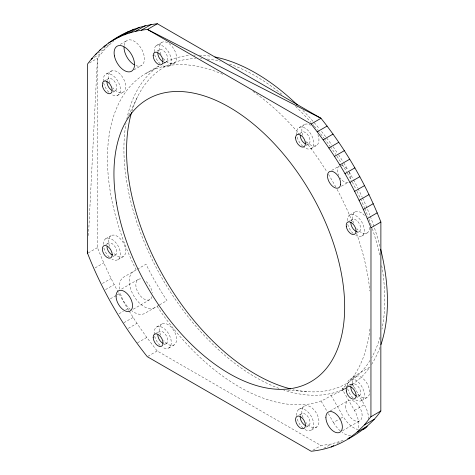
<?xml version="1.0" encoding="UTF-8"?>
<svg xmlns="http://www.w3.org/2000/svg" width="475" height="475" viewBox="0 0 475 475"><rect width="100%" height="100%" fill="white"/><g stroke="black" fill="none" stroke-linecap="round" stroke-linejoin="round"><path stroke-width="0.36" stroke-dasharray="2.38 1.78" d="M88.469 235.606L97.452 58.336L105.123 48.86L113.816 40.797M128.618 115.52L137.72 96.443M369.942 328.967A186.331 107.582 60 0 1 353.299 376.651L349.695 381.36L342.137 389.055L354.445 410.376A20.977 12.112 60 0 1 358.067 429.869M368.677 419.288A20.977 12.112 60 0 0 364.337 404.67L352.022 383.349L351.476 383.853A186.331 107.582 60 0 1 349.832 385.207M339.126 166.149L338.61 166.487A9.322 5.385 60 0 0 338.592 175.346M341.329 186.253L348.371 182.168M103.782 47.862L109.345 44.65M97.707 53.141L105.123 48.86M94.359 57.35L101.157 53.426M120.264 44.377L127.062 40.452M89.425 62.961L97.452 58.336L97.458 247.623C105.777 268.82 115.948 289.269 127.674 308.786L128.844 310.632M106.43 73.922L111.708 70.882M156.144 45.731L161.417 42.685M104.411 80.946L108.448 78.612M156.928 51.14L159.232 49.81M133.944 69.849L141.366 65.568M112.973 92.144L115.282 90.814M146.027 73.334L158.709 66.019M163.917 63.252L166.226 61.916M117.295 95.505L122.568 92.459M169.314 66.001L174.586 62.955M105.759 238.705L111.031 235.659M299.202 127.502L304.475 124.456M88.19 252.973L97.458 247.623M105.83 244.601L108.134 243.271M297.587 134.348L301.625 132.02M112.741 256.714L115.627 255.051M306.31 145.463L308.619 144.127M95.125 267.888L103.776 262.895M118.002 259.617L123.28 256.577M311.048 148.645L316.32 145.599M102.386 283.462L111.037 278.463M105.575 289.584L114.226 284.59M121.653 288.996L138.237 279.419M331.752 170.359L339.168 166.078M110.366 298.787L116.547 295.218M117.165 294.862L119.017 293.793M119.017 313.785L123.346 311.285M125.816 309.86L127.674 308.786M133.303 309.183L149.892 299.606M123.868 322.739L133.143 317.383M158.953 305.199L144.715 313.417A20.977 12.112 60 0 1 131.907 310.828M159.558 304.849L166.986 300.556L166.167 299.357A186.331 107.582 60 0 1 146.692 265.62L146.015 264.225L123.737 277.085A20.977 12.112 60 0 0 119.581 289.471M128.298 328.362L136.948 323.368L146.793 337.452L157.154 350.96L321.035 445.538L331.223 444.036L343.728 440.236M349.665 215.05L354.938 212.004M156.673 327.014L161.945 323.974M137.524 342.808L146.793 337.452M348.442 221.688L352.48 219.361M155.616 333.557L159.078 331.556M356.725 233.023L359.035 231.693M164.077 344.797L166.387 343.467M147.885 356.315L157.154 350.96M361.849 236.004L367.128 232.958M168.791 348.009L174.064 344.963M353.299 376.651L369.782 367.133A186.331 107.582 60 0 1 350.651 385.468M350.075 379.371L355.348 376.325M298.656 409.497L303.929 406.452M157.1 306.268L161.749 313.072A186.331 107.582 60 0 0 305.075 404.492C314.408 403.827 323.422 401.001 331.016 395.402L332.001 395.099A186.331 107.582 60 0 0 346.999 387.327M342.137 389.055L347.7 385.843M348.317 385.486L352.022 383.349M350.223 385.201L352.527 383.871M299.321 415.002L301.625 413.666M342.249 390.361L345.842 388.283M330.208 410.976L348.068 400.662M356.678 397.581L358.987 396.245M306.31 427.108L308.619 425.778M361.445 400.746L366.718 397.7M311.594 429.946L316.867 426.9M328.385 413.689L333.468 422.489L340.266 418.564M340.884 418.208L343.36 416.783A20.977 12.112 60 0 0 356.167 428.978L357.675 429.436M354.445 410.376L364.337 404.67M342.499 430.789L359.723 420.844M313.001 450.181L321.035 445.538M323.808 448.323L331.223 444.036M337.369 443.478L341.074 441.34M287.85 390.112L308.192 391.715M130.399 309.54L129.645 308.892A20.977 12.112 60 0 1 120.122 292.398M129.236 311.244L136.948 323.368M331.016 395.402L343.36 416.783M321.13 401.114L326.937 411.172M136.129 269.931L132.602 262.586A186.331 107.582 60 0 1 223.553 74.611M152.024 296.572A11.655 6.727 60 0 1 138.237 292.879A11.655 6.727 60 0 1 141.93 279.092M146.199 281.556A11.655 6.727 60 0 1 152.237 292.986M154.607 307.711A20.977 12.112 60 0 1 141.799 305.122L139.531 303.187A20.977 12.112 60 0 1 133.629 271.379M350.692 435.581A20.977 12.112 60 0 1 348.543 435.367L346.275 434.69A20.977 12.112 60 0 1 342.214 432.434M340.266 430.89A20.977 12.112 60 0 1 333.468 422.489M348.128 182.329A9.322 5.385 60 0 1 340.106 177.977M341.252 165.52A9.322 5.385 60 0 1 347.813 170.074M349.066 172.158A9.322 5.385 60 0 1 350.122 180.28M370.031 360.442A182.602 105.426 60 0 1 293.425 389.565M131.979 111.013A182.602 105.426 60 0 1 195.724 58.526M200.426 58.532A182.602 105.426 60 0 1 201.792 58.585M207.308 59.025A182.602 105.426 60 0 1 220.085 61.322M229.49 64.072A182.602 105.426 60 0 1 281.972 94.4M295.575 106.424A182.602 105.426 60 0 1 311.03 122.443M312.9 124.575A182.602 105.426 60 0 1 313.832 125.649M314.296 126.19A182.602 105.426 60 0 1 317.514 130.007M317.971 130.56A182.602 105.426 60 0 1 323.802 137.869M324.247 138.445A182.602 105.426 60 0 1 329.876 146.009M330.303 146.603A182.602 105.426 60 0 1 335.712 154.405M336.929 156.233A182.602 105.426 60 0 1 340.907 162.402M342.071 164.273A182.602 105.426 60 0 1 346.608 171.837M347.344 173.114A182.602 105.426 60 0 1 351.631 180.821M352.319 182.121A182.602 105.426 60 0 1 356.018 189.293M356.992 191.265A182.602 105.426 60 0 1 364.527 207.842M364.806 208.507A182.602 105.426 60 0 1 368.012 216.541M369.022 219.224A182.602 105.426 60 0 1 371.42 225.934M372.329 228.623A182.602 105.426 60 0 1 379.947 256.464M381.734 265.697A182.602 105.426 60 0 1 381.971 329.104M380 337.226A182.602 105.426 60 0 1 371.729 357.55M252.967 91.348A186.331 107.582 60 0 1 299.012 133.677M305.532 141.55A186.331 107.582 60 0 1 326.99 171.95M328.451 174.319A186.331 107.582 60 0 1 335.777 186.984M337.108 189.43A186.331 107.582 60 0 1 352.224 221.777M356.588 233.409A186.331 107.582 60 0 1 369.894 290.961M345.741 388.229A186.331 107.582 60 0 1 283.741 390.04M279.009 388.396A186.331 107.582 60 0 1 126 123.381M126.801 119.148A186.331 107.582 60 0 1 158.923 66.055M162.509 63.822A186.331 107.582 60 0 1 189.798 55.397M193.818 55.147A186.331 107.582 60 0 1 195.178 55.106M199.298 55.13A186.331 107.582 60 0 1 211.333 56.323M302.89 110.414A186.331 107.582 60 0 1 319.242 128.624M321.551 131.468A186.331 107.582 60 0 1 331.823 145M333.117 146.817A186.331 107.582 60 0 1 337.826 153.668M338.592 154.826A186.331 107.582 60 0 1 343.104 161.844M343.835 163.026A186.331 107.582 60 0 1 348.139 170.192M349.19 172.003A186.331 107.582 60 0 1 353.258 179.307M353.59 179.918A186.331 107.582 60 0 1 357.758 187.94M358.067 188.557A186.331 107.582 60 0 1 362.271 197.303M362.579 197.98A186.331 107.582 60 0 1 369.782 214.997M370.304 216.362A186.331 107.582 60 0 1 379.964 246.448M380 347.332A186.331 107.582 60 0 1 371.646 364.349M351.09 385.48A6.994 4.037 60 0 1 359.047 387.701A6.994 4.037 60 0 1 357.907 396.441M107.427 244.108A6.994 4.037 60 0 1 115.567 247.493A6.994 4.037 60 0 1 113.507 255.491M353.364 387.012A12.118 7 60 0 1 359.907 376.556A12.118 7 60 0 1 369.431 393.828A12.118 7 60 0 1 356.689 393.033M347.207 385.825A12.118 7 60 0 1 355.526 380.03A12.118 7 60 0 1 364.325 395.17A12.118 7 60 0 1 355.241 399.641M353.05 397.878A12.118 7 60 0 1 347.658 388.609M109.559 246.323A12.118 7 60 0 1 115.87 235.588A12.118 7 60 0 1 125.584 252.765A12.118 7 60 0 1 112.949 252.308M103.312 244.316A12.118 7 60 0 1 111.791 239.216A12.118 7 60 0 1 120.448 254.006A12.118 7 60 0 1 111.969 259.107M109.321 257.129A12.118 7 60 0 1 103.758 247.623M303.056 417.543A12.118 7 60 0 1 308.904 406.072A12.118 7 60 0 1 318.808 423.421A12.118 7 60 0 1 305.858 422.453M160.58 335.13A12.118 7 60 0 1 166.517 323.861A12.118 7 60 0 1 176.445 341.056A12.118 7 60 0 1 163.721 340.563M317.912 134.615A12.118 7 60 0 1 316.481 145.51A12.118 7 60 0 1 306.333 141.396M302.884 135.446A12.118 7 60 0 1 310.591 125.246M369.603 227.377A12.118 7 60 0 1 356.79 228.629M353.632 223.208A12.118 7 60 0 1 354.629 212.206A12.118 7 60 0 1 364.473 215.407M109.974 82.971A12.118 7 60 0 1 115.306 70.947A12.118 7 60 0 1 125.608 88.053A12.118 7 60 0 1 112.896 87.816M124.094 45.511A14.452 8.342 60 0 1 134.763 41.545A14.452 8.342 60 0 1 144.424 58.514A14.452 8.342 60 0 1 135.44 65.437M161.001 54.483A12.118 7 60 0 1 166.191 42.103A12.118 7 60 0 1 176.421 59.529A12.118 7 60 0 1 163.24 58.288M300.348 415.488A6.994 4.037 60 0 1 308.619 417.703A6.994 4.037 60 0 1 306.405 425.974M296.572 415.483A12.118 7 60 0 1 305.271 409.913A12.118 7 60 0 1 313.648 425.677A12.118 7 60 0 1 303.489 428.492M302.949 428.034A12.118 7 60 0 1 297.023 418.267M158.335 332.358A6.994 4.037 60 0 1 166.505 336.009A6.994 4.037 60 0 1 164.231 343.817M154.328 334.596A12.118 7 60 0 1 161.613 327.055A12.118 7 60 0 1 171.279 341.804A12.118 7 60 0 1 162.729 347.409M160.087 345.396A12.118 7 60 0 1 154.452 335.297M300.348 133.837A6.994 4.037 60 0 1 308.619 136.052A6.994 4.037 60 0 1 306.405 144.329M296.685 134.918A12.118 7 60 0 1 304.754 127.971A12.118 7 60 0 1 313.66 143.872A12.118 7 60 0 1 303.264 146.656M302.723 146.187A12.118 7 60 0 1 296.917 136.177M107.118 80.376A6.994 4.037 60 0 1 115.437 82.834A6.994 4.037 60 0 1 113.032 90.939M351.072 221.006A6.994 4.037 60 0 1 359.462 223.879A6.994 4.037 60 0 1 356.743 231.687M347.189 220.632A12.118 7 60 0 1 355.71 215.602A12.118 7 60 0 1 364.331 230.417A12.118 7 60 0 1 355.805 235.452M353.157 233.457A12.118 7 60 0 1 347.623 223.939M103.407 81.433A12.118 7 60 0 1 111.031 74.385A12.118 7 60 0 1 120.43 89.347A12.118 7 60 0 1 111.572 94.436M108.834 92.227A12.118 7 60 0 1 103.663 82.84M164.012 62.118A6.994 4.037 60 0 0 167.633 59.44A6.994 4.037 60 0 0 165.205 52.345L164.012 51.086A6.994 4.037 60 0 0 157.955 51.627M154.197 51.834A12.118 7 60 0 1 162.699 45.95A12.118 7 60 0 1 171.273 61.619A12.118 7 60 0 1 161.274 64.772M160.182 63.84A12.118 7 60 0 1 154.262 52.511M345.657 405.994A11.655 6.727 60 0 0 358.019 421.372A11.655 6.727 60 0 0 358.019 404.89A11.655 6.727 60 0 0 345.657 405.994"/><path stroke-width="0.71" d="M87.566 253.329L87.572 64.03C103.799 41.859 130.037 26.713 157.356 23.75L320.975 118.287C346.037 149.583 366.308 184.698 380.885 222.045L380.831 410.988C370.969 425.642 355.894 435.26 340.474 443.193C331.241 447.581 321.302 450.229 311.143 451.25L147.268 356.672C122.36 325.452 102.149 290.51 87.566 253.329L87.679 251.115M113.573 39.924C123.922 33.98 135.601 30.542 147.464 29.462L311.107 124.022C336.157 155.307 356.422 190.416 370.993 227.757L370.939 416.7L364.396 424.935L357.123 432.108L349.131 438.199M123.458 34.212L108.633 43.029M311.107 124.022L320.975 118.287L147.464 29.462L157.356 23.75M118.726 37.198L128.618 31.487M103.924 46.508L106.394 45.083M124.1 34.859L133.986 29.153M99.453 50.356L100.694 49.643M129.663 32.917L139.555 27.206M95.232 54.572L96.467 53.853M135.423 31.368L145.314 25.656M91.265 59.137L92.5 58.419M141.36 30.21L151.252 24.504M317.193 131.801L327.085 126.089M323.131 139.81L333.022 134.098M328.89 148.01L338.776 142.298M334.459 156.382L344.345 150.676M339.827 164.92L349.713 159.208M344.987 173.601L354.872 167.889M349.921 182.406L359.812 176.7M354.629 191.324L364.521 185.612M359.1 200.331L368.986 194.625M363.322 209.422L373.213 203.71M367.288 218.565L377.18 212.859M370.993 227.757L380.885 222.045M370.85 416.812L380.831 410.988M364.396 424.935L374.282 419.229M331.188 447.046L333.658 445.621M357.123 432.108L367.009 426.396M347.706 438.585L350.36 437.481M367.062 426.128A20.977 12.112 60 0 1 362.562 429.614M214.961 56.988A186.331 107.582 60 0 1 297.397 104.969M380.653 249.167A186.331 107.582 60 0 1 380.98 344.547M290.54 388.877A182.602 105.426 60 0 1 164.107 277.442A182.602 105.426 60 0 1 131.557 112.433M356.683 396.197A6.994 4.037 60 0 1 350.829 386.793M112.242 255.063A6.994 4.037 60 0 1 106.952 246.739M134.11 64.748A14.452 8.342 60 0 1 123.993 46.989M305.122 425.434A6.994 4.037 60 0 1 300.176 416.866M162.961 343.348A6.994 4.037 60 0 1 157.789 334.928M305.122 143.782A6.994 4.037 60 0 1 300.176 135.221M111.75 90.357A6.994 4.037 60 0 1 106.923 81.73M356.743 231.687A6.994 4.037 60 0 1 350.823 222.33M162.729 61.572A6.994 4.037 60 0 1 157.783 53.01M112.195 254.25L112.124 255.698A6.994 4.037 60 0 1 105.117 255.728L104.037 254.285A6.994 4.037 60 0 1 105.04 245.444A6.994 4.037 60 0 1 112.195 254.25M305.455 425.244L305.282 426.621A6.994 4.037 60 0 1 297.332 424.923A6.994 4.037 60 0 1 298.419 416.005A6.994 4.037 60 0 1 305.455 425.244M340.628 184.288L340.231 185.992L339.417 187.269L338.236 188.035A9.322 5.385 60 0 1 328.961 181.598A9.322 5.385 60 0 1 329.899 171.428L331.366 171.232A9.322 5.385 60 0 1 340.575 182.269L340.628 184.288M116.048 296.174A11.655 6.727 60 0 0 128.41 311.553A11.655 6.727 60 0 0 128.41 295.07A11.655 6.727 60 0 0 116.048 296.174M325.88 417.412A11.655 6.727 60 0 0 338.242 432.79A11.655 6.727 60 0 0 338.242 416.308A11.655 6.727 60 0 0 325.88 417.412M346.287 390.984A6.994 4.037 60 0 0 354.374 398.911A6.994 4.037 60 0 0 352.771 388.271A6.994 4.037 60 0 0 346.287 390.984M116.464 202.956A163.151 94.192 60 0 0 306.5 383.978A163.151 94.192 60 0 0 264.955 134.3A163.151 94.192 60 0 0 116.464 202.956M153.176 337.594A6.994 4.037 60 0 0 160.787 346.524A6.994 4.037 60 0 0 160.384 336.413A6.994 4.037 60 0 0 153.176 337.594M295.563 137.881A6.994 4.037 60 0 0 302.979 147.107A6.994 4.037 60 0 0 302.979 137.222A6.994 4.037 60 0 0 295.563 137.881M114.427 55.943A14.452 8.342 60 0 0 131.474 71.274A14.452 8.342 60 0 0 127.068 48.937A14.452 8.342 60 0 0 114.427 55.943M102.446 85.957A6.994 4.037 60 0 0 110.663 93.48A6.994 4.037 60 0 0 108.638 82.698A6.994 4.037 60 0 0 102.446 85.957M153.17 55.676A6.994 4.037 60 0 0 160.586 64.897A6.994 4.037 60 0 0 160.586 55.011A6.994 4.037 60 0 0 153.17 55.676M346.299 226.533A6.994 4.037 60 0 0 354.421 234.359A6.994 4.037 60 0 0 352.711 223.683A6.994 4.037 60 0 0 346.299 226.533"/></g></svg>
